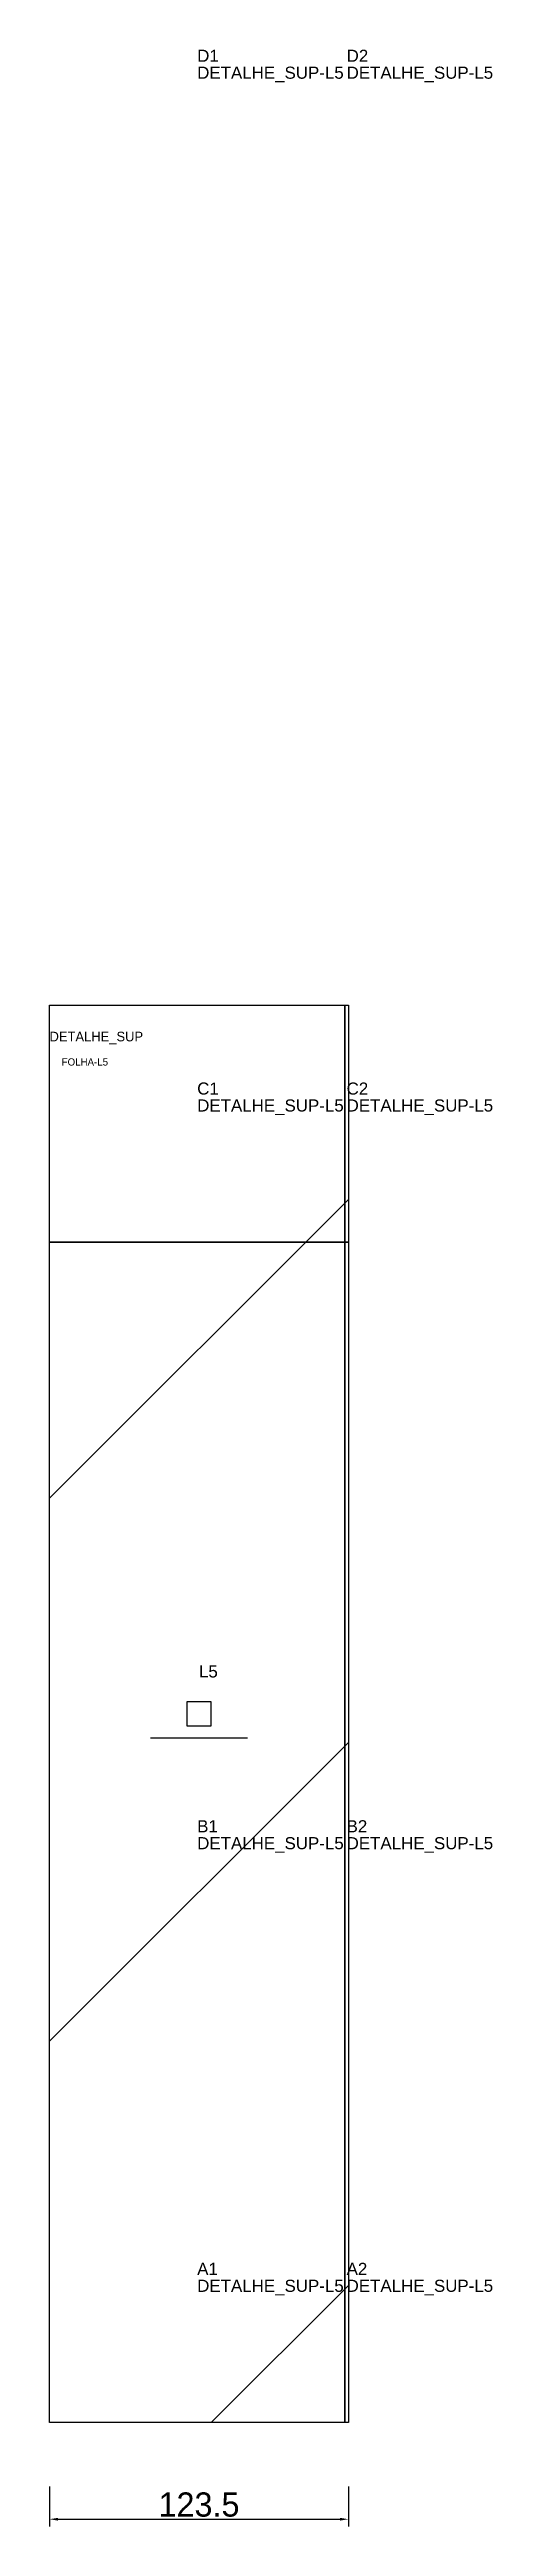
# Model space of a CAD drawing. Header units: metres. Extents: x 222 to 405, y -428 to 597.
import ezdxf

# ---------------------------------------------------------------- set-up
doc = ezdxf.new("R2010")
doc.units = ezdxf.units.M
for name, color, linetype in [('3', 3, 'CONTINUOUS'), ('AUX00', 7, 'CONTINUOUS'), ('COTA', 241, 'CONTINUOUS'), ('FOLHA', 255, 'CONTINUOUS'), ('Hachura', 251, 'CONTINUOUS'), ('NOMENCLATURA', 7, 'CONTINUOUS'), ('Nível', 160, 'CONTINUOUS'), ('Painéis', 200, 'CONTINUOUS'), ('Pilares', 5, 'CONTINUOUS'), ('SARR_2.2x7', 40, 'CONTINUOUS')]:
    doc.layers.add(name, color=color, linetype=linetype)
doc.styles.add('ARIAL', font='Arial.ttf')
doc.styles.add('STR_STANDARD', font='arial.ttf')
doc.dimstyles.new('EZ DXF', dxfattribs={"dimtxt": 10, "dimasz": 3.5, "dimexe": 3, "dimexo": 1.5, "dimgap": 1, "dimtad": 1, "dimdec": 1, "dimdsep": 46, "dimcen": 2.5, "dimazin": 3, "dimtfac": 1, "dimtmove": 0, "dimatfit": 3})

msp = doc.modelspace()

# ---------------------------------------------------------------- hatches: boundary and pattern name
at = {"layer": 'Hachura'}
h = msp.add_hatch(dxfattribs=at)
h.set_pattern_fill('ANSI31', scale=50)
h.paths.add_polyline_path([(222.2, 201.5), (345.7, 201.5), (345.7, -384.5), (222.2, -384.5)])
h = msp.add_hatch(dxfattribs=at)
h.set_pattern_fill('ANSI31', scale=50)
h.paths.add_polyline_path([(222.2, 201.5), (345.7, 201.5), (345.7, -384.5), (222.2, -384.5)])

# ---------------------------------------------------------------- linework, layer by layer
at = {"layer": '3'}
for points in [[(344.2, -384.5), (344.2, 201.5)], [(344.2, -384.5), (344.2, 201.5)], [(222.2, 103.5), (345.7, 103.5)], [(222.2, 103.5), (345.7, 103.5)]]:
    msp.add_lwpolyline(points, close=True, dxfattribs=at)
at = {"layer": 'Painéis', "color": 200}
for p, q in [((222.2, 201.5), (345.7, 201.5)), ((222.2, -384.5), (222.2, 201.5)), ((222.2, 201.5), (345.7, 201.5)), ((222.2, -384.5), (222.2, 201.5)), ((345.7, 201.5), (345.7, -384.5)), ((345.7, 201.5), (345.7, -384.5)), ((345.7, -384.5), (222.2, -384.5)), ((345.7, -384.5), (222.2, -384.5))]:
    msp.add_line(p, q, dxfattribs=at)
at = {"layer": 'Pilares'}
msp.add_lwpolyline([(278.95, -96.5), (288.95, -96.5), (288.95, -86.5), (278.95, -86.5)], close=True, dxfattribs=at)
msp.add_lwpolyline([(278.95, -96.5), (288.95, -96.5), (288.95, -86.5), (278.95, -86.5)], close=True, dxfattribs=at)
at = {"layer": 'SARR_2.2x7'}
msp.add_line((263.95, -101.5), (303.95, -101.5), dxfattribs=at)
msp.add_line((263.95, -101.5), (303.95, -101.5), dxfattribs=at)

# ---------------------------------------------------------------- texts
at = {"layer": '3', "style": 'STR_STANDARD'}
for s, p in [('D1', (283.2, 591.5)), ('D1', (283.2, 591.5)), ('D2', (344.95, 591.5)), ('D2', (344.95, 591.5)), ('C1', (283.2, 164.5)), ('C1', (283.2, 164.5)), ('C2', (344.95, 164.5)), ('C2', (344.95, 164.5)), ('B1', (283.2, -140.5)), ('B1', (283.2, -140.5)), ('B2', (344.95, -140.5)), ('B2', (344.95, -140.5)), ('A1', (283.2, -323.5)), ('A1', (283.2, -323.5)), ('A2', (344.95, -323.5)), ('A2', (344.95, -323.5))]:
    msp.add_text(s, height=5, dxfattribs=at).set_placement(p)
at = {"layer": 'AUX00', "style": 'STR_STANDARD'}
for p in [(283.2, 584.5), (283.2, 584.5), (344.95, 584.5), (344.95, 584.5), (283.2, 157.5), (283.2, 157.5), (344.95, 157.5), (344.95, 157.5), (283.2, -147.5), (283.2, -147.5), (344.95, -147.5), (344.95, -147.5), (283.2, -330.5), (283.2, -330.5), (344.95, -330.5), (344.95, -330.5)]:
    msp.add_text('DETALHE_SUP-L5', height=5, dxfattribs=at).set_placement(p)
at = {"layer": 'FOLHA'}
msp.add_text('FOLHA-L5', height=3, dxfattribs=at).set_placement((227.2, 176.5))
msp.add_text('FOLHA-L5', height=3, dxfattribs=at).set_placement((227.2, 176.5))
at = {"layer": 'NOMENCLATURA', "insert": (283.95, -71.5), "char_height": 5, "attachment_point": 1, "style": 'ARIAL'}
msp.add_mtext('L5', dxfattribs=at)
msp.add_mtext('L5', dxfattribs=at)
at = {"layer": 'Nível'}
msp.add_text('DETALHE_SUP', height=4, dxfattribs=at).set_placement((222.2, 186.5))
msp.add_text('DETALHE_SUP', height=4, dxfattribs=at).set_placement((222.2, 186.5))

# ---------------------------------------------------------------- dimensions: what is measured, and where the dimension line sits
at = {"layer": 'COTA'}
msp.add_linear_dim(base=(222.2, -424.5), p1=(222.2, -409.5), p2=(345.7, -409.5), dimstyle='EZ DXF', dxfattribs=at).render()
msp.add_linear_dim(base=(222.2, -424.5), p1=(222.2, -409.5), p2=(345.7, -409.5), dimstyle='EZ DXF', dxfattribs=at).render()

doc.saveas('drawing.dxf')
